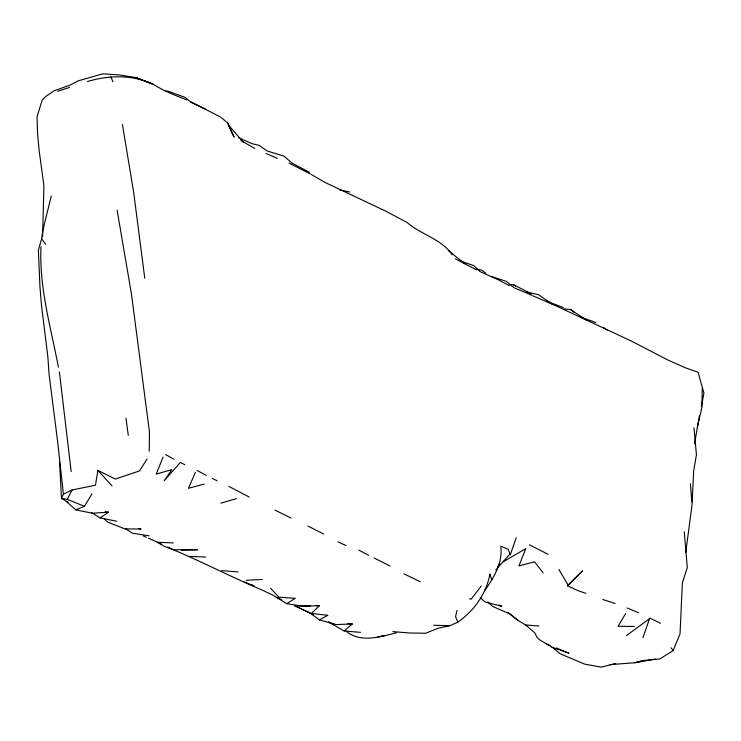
<?xml version="1.0" encoding="UTF-8"?>
<svg xmlns="http://www.w3.org/2000/svg" width="741" height="741" viewBox="0 0 741 741"><rect width="100%" height="100%" fill="white"/><g stroke="black" fill="none" stroke-linecap="round" stroke-linejoin="round"><path stroke-width="1.11" d="M149.21 451.204L149.46 431.957L131.435 293.973L117.124 210.166M702.255 387.978L701.94 407.272L697.411 426.89L694.604 443.822M484.725 590.586C493.96 577.489 502.88 562.956 500.805 546.2L508.187 549.294L510.327 554.703L516.218 537.799M609.973 664.631L634.87 662.732L643.91 660.444L659.935 658.916L673.115 650.598L680.025 633.898L682.387 582.778L687.287 567.541L684.276 531.853M685.74 552.443L692.02 504.954L693.659 470.878L696.438 454.835L693.993 427.863M68.098 502.305L61.466 498.424L63.402 494.164L57.752 442.59L49.026 373.77L47.841 356.616L41.44 304.894L39.977 287.017L38.375 250.208L41.626 238.815L42.978 229.691L51.286 195.985M147.089 458.966L139.54 470.915L115.263 479.038L97.886 470.378L95.496 485.216L72.025 489.986L63.402 494.164M697.411 426.89L699.458 415.738M701.394 406.614L703.95 393.091L698.078 372.269L685.712 367.925L667.539 359.848L631.888 341.314L554.657 305.218L532.909 295.826M456.975 610.352L455.576 616.707L457.799 622.153L449.88 625.682L438.505 628.127L425.529 633.259L409.273 632.981L392.869 631.619M642.938 637.668L649.533 618.652L626.441 635.611M163.066 457.151L156.194 474.11L171.819 469.637L164.159 480.779L180.332 462.449L184.796 464.69M195.467 472.239L188.473 488.3L204.136 484.114M59.567 461.847L61.466 498.424L67.246 499.332L72.025 489.986M497.498 567.134L499.814 563.225M625.571 613.705L618.105 626.238L634.361 626.478M66.255 501.379L75.73 509.836L84.4 506.316L91.893 494.006M481.261 586.029L471.109 599.228L469.525 598.663M567.402 585.825L582.407 570.996L567.402 585.825L578.545 590.883L585.807 593.319M510.16 553.786L495.757 570.061M294.51 605.647L311.396 613.474L319.491 605.629L316.166 605.684M334.302 624.756L328.439 621.968L344.111 630.971L352.318 623.968L347.77 623.589M457.799 622.153C474.055 610.853 486.337 593.698 489.912 574.053L491.82 579.86M91.43 512.559L100.109 517.913L108.482 512.179L105.203 511.79M167.596 547.006L173.283 549.739C203.182 562.234 231.896 577.369 261.777 589.882L272.744 595.097L286.786 603.683L295.205 598.302L278.829 597.163L270.558 588.215M503.185 561.761L525.749 548.692L518.904 565.939L534.576 561.78L543.144 572.923M310.636 605.758L295.15 605.981L311.396 613.956L319.334 619.884L327.855 615.299L311.396 613.474M57.705 91.273L69.497 87.438M87.438 81.501L87.762 81.408C109.64 75.045 133.982 74.443 154.628 85.15C164.743 91.338 175.812 95.635 186.825 99.905M220.837 503.167L236.453 498.637M643.91 660.444L634.87 662.732M615.669 663.51L601.164 667.15L584.538 664.084L559.835 653.608L553.37 647.986L540.226 640.187L537.308 637.788L534.78 632.823L525.628 624.978L517.931 620.365L507.993 612.501M396.333 632.833C380.179 636.815 360.515 643.216 346.279 631.286M635.759 662.621L655.248 659.092M377.845 636.88L384.283 635.75L382.06 635.806M108.482 512.179L92.403 513.244L75.73 509.836M246.188 580.259L262.314 579.499M319.491 605.629L303.356 606.323L286.786 603.683M352.318 623.968L336.182 624.57L319.334 619.884M181.397 550.109L197.578 549.766L173.283 549.739M433.605 625.284L449.88 625.682M157.046 542.255L173.357 542.921M189.316 556.398L205.637 557.075M165.752 91.087L167.929 91.217L184.963 97.303L189.789 101.239L220.54 117.087L227.858 123.015L234.045 137.122L228.617 125.609M509.484 284.563L513.846 284.887L531.269 293.834M525.628 624.978L538.911 625.997M221.605 570.607L238 571.932M344.111 630.971L360.524 632.351M564.244 308.858L570.839 309.636L586.131 319.992M477.065 269.381L481.474 269.983L485.846 273.225M149.108 535.826L132.546 533.251L125.359 528.555M138.873 528.648L141.123 529.018L124.877 528.907L107.76 522.136L103.907 518.33M100.109 517.913L116.782 521.275M339.508 189.844L349.52 191.956M526.212 292.037L538.457 294.64L551.749 303.94M190.53 102.128L205.655 109.186M615.215 603.517L602.739 599.506M491.459 276.513L506.298 281.367L514.022 287.712L532.01 295.353M461.05 261.138L473.814 265.658L480.205 271.697L498.758 280.015L509.215 285.628M551.888 647.162L568.921 653.192L556.334 647.995M580.953 317.157L595.866 322.557M172.56 549.387L164.706 546.552L157.37 542.264M152.794 83.89L135.723 77.546L119.153 74.934L102.786 73.85L78.351 80.806L69.802 85.243L54.306 90.671L45.923 96.395L42.191 100.035L37.05 116.828L37.578 133.945L39.208 151.118L43.904 185.546L42.598 236.731M141.855 79.954L135.723 77.546L153.572 84.557M546.376 300.976L563.503 307.7M638.612 612.761L627.108 607.981M67.246 499.332L84.4 506.316M546.895 644.105L550.044 645.402M244.271 581.954L254.033 585.983L250.949 584.566M266.047 153.461L277.412 158.352M498.813 604.999L501.889 606.333L485.096 601.998L480.27 597.691M156.444 541.736L148.422 538.188M143.319 535.919L146.385 537.281M420.388 581.796L403.854 573.812M238.713 137.631L251.931 143.68L259.239 145.403L267.056 150.914L283.979 156.147L291.982 163.057L309.432 172.31M338.063 541.884L345.945 545.533M157.481 542.217L161.631 544.144M311.396 613.956L313.341 614.863M529.426 544.839L548.044 554.296M277.782 597.95L281.506 599.701M291.056 518.07L275.004 510.104M389.998 565.967L374.186 558.029M212.167 478.353L217.132 480.77M649.922 618.096L660.444 623.264M289.018 163.057L310.368 173.95M323.604 534.011L307.987 526.073M476.519 269.835L455.317 258.822M249.226 497.044L228.765 486.337M254.811 148.469L240.881 140.494M358.801 550.1L368.694 555.296M197.023 470.442L206.331 475.426M165.549 454.557L174.079 459.281M553.37 647.986L555.148 649.023M311.415 174.561L324.891 182.369L386.042 211.287L407.041 222.457C421.166 234.758 441.154 238.759 452.279 254.756M603.619 327.596L607.101 330.115M513.846 284.887L515.606 286.258M448.518 250.699L464.783 263.768M517.931 620.365L510.003 614.002L492.774 606.499L487.773 601.877M570.839 309.636L574.034 312.341M97.886 470.378L112.076 485.939M228.858 125.424L243.548 142.513M41.626 238.815L45.738 244.317M671.068 647.791L673.115 650.598M558.909 569.533L568.051 584.973M228.663 125.498L229.756 127.369M110.872 76.758L112.984 81.788M58.419 367.23C50.833 327.337 39.069 287.684 40.987 246.66M122.46 124.645L133.612 191.928L144.764 278.255M227.858 123.015L228.117 124.562M125.97 418.174L128.286 435.384M71.182 471.619L59.382 371.88M690.38 483.799L691.844 501.685"/></g></svg>
